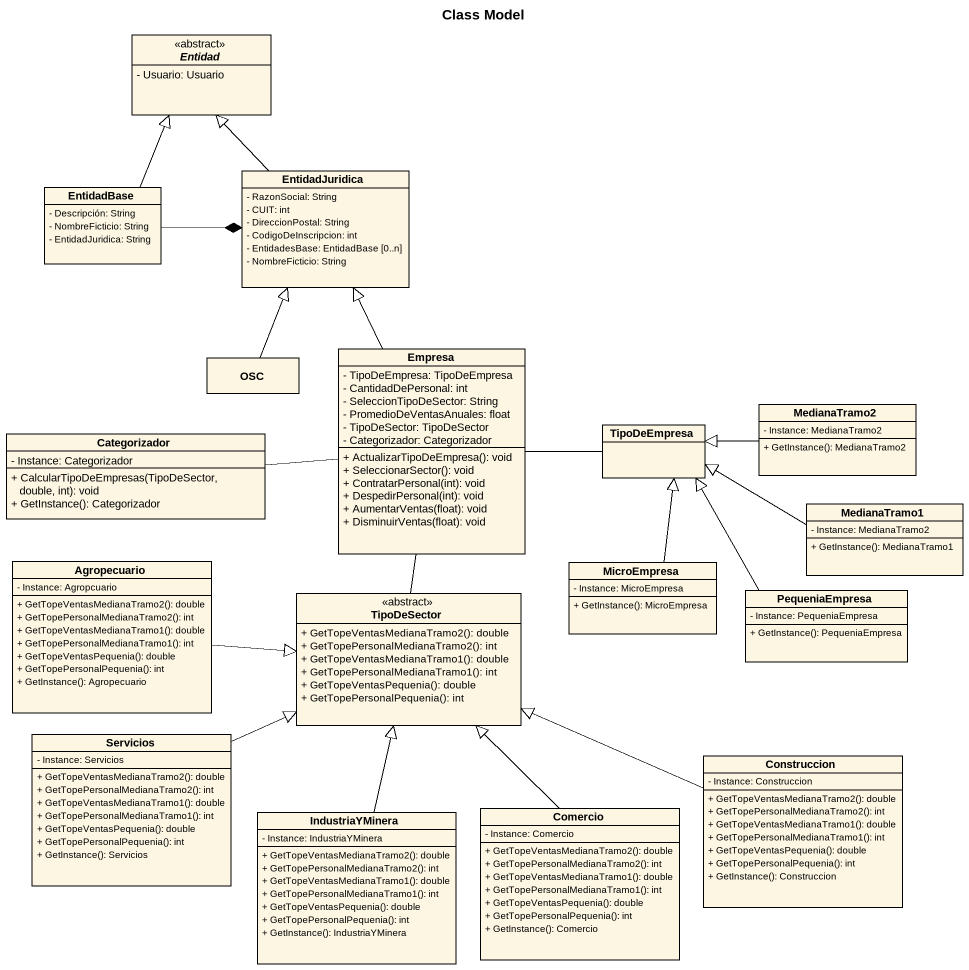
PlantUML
@startuml
title Class Model
hide circle
hide empty members
skinparam classAttributeIconSize 0
abstract class Entidad <<abstract>> {
  - Usuario: Usuario
}
class EntidadJuridica {
  - RazonSocial: String
  - CUIT: int
  - DireccionPostal: String
  - CodigoDeInscripcion: int
  - EntidadesBase: EntidadBase [0..n]
  - NombreFicticio: String
}
class EntidadBase {
  - Descripción: String
  - NombreFicticio: String
  - EntidadJuridica: String
}
class OSC
class Empresa {
  - TipoDeEmpresa: TipoDeEmpresa
  - CantidadDePersonal: int
  - SeleccionTipoDeSector: String
  - PromedioDeVentasAnuales: float
  - TipoDeSector: TipoDeSector
  - Categorizador: Categorizador
  + ActualizarTipoDeEmpresa(): void
  + SeleccionarSector(): void
  + ContratarPersonal(int): void
  + DespedirPersonal(int): void
  + AumentarVentas(float): void
  + DisminuirVentas(float): void
}
class MedianaTramo2 {
  - Instance: MedianaTramo2
  + GetInstance(): MedianaTramo2
}
class Categorizador {
  - Instance: Categorizador
  + CalcularTipoDeEmpresas(TipoDeSector, double, int): void
  + GetInstance(): Categorizador
}
class TipoDeEmpresa
class MedianaTramo1 {
  - Instance: MedianaTramo2
  + GetInstance(): MedianaTramo1
}
class Agropecuario {
  - Instance: Agropcuario
  + GetTopeVentasMedianaTramo2(): double
  + GetTopePersonalMedianaTramo2(): int
  + GetTopeVentasMedianaTramo1(): double
  + GetTopePersonalMedianaTramo1(): int
  + GetTopeVentasPequenia(): double
  + GetTopePersonalPequenia(): int
  + GetInstance(): Agropecuario
}
class TipoDeSector <<abstract>> {
  + GetTopeVentasMedianaTramo2(): double
  + GetTopePersonalMedianaTramo2(): int
  + GetTopeVentasMedianaTramo1(): double
  + GetTopePersonalMedianaTramo1(): int
  + GetTopeVentasPequenia(): double
  + GetTopePersonalPequenia(): int
}
class MicroEmpresa {
  - Instance: MicroEmpresa
  + GetInstance(): MicroEmpresa
}
class PequeniaEmpresa {
  - Instance: PequeniaEmpresa
  + GetInstance(): PequeniaEmpresa
}
class Servicios {
  - Instance: Servicios
  + GetTopeVentasMedianaTramo2(): double
  + GetTopePersonalMedianaTramo2(): int
  + GetTopeVentasMedianaTramo1(): double
  + GetTopePersonalMedianaTramo1(): int
  + GetTopeVentasPequenia(): double
  + GetTopePersonalPequenia(): int
  + GetInstance(): Servicios
}
class Construccion {
  - Instance: Construccion
  + GetTopeVentasMedianaTramo2(): double
  + GetTopePersonalMedianaTramo2(): int
  + GetTopeVentasMedianaTramo1(): double
  + GetTopePersonalMedianaTramo1(): int
  + GetTopeVentasPequenia(): double
  + GetTopePersonalPequenia(): int
  + GetInstance(): Construccion
}
class IndustriaYMinera {
  - Instance: IndustriaYMinera
  + GetTopeVentasMedianaTramo2(): double
  + GetTopePersonalMedianaTramo2(): int
  + GetTopeVentasMedianaTramo1(): double
  + GetTopePersonalMedianaTramo1(): int
  + GetTopeVentasPequenia(): double
  + GetTopePersonalPequenia(): int
  + GetInstance(): IndustriaYMinera
}
class Comercio {
  - Instance: Comercio
  + GetTopeVentasMedianaTramo2(): double
  + GetTopePersonalMedianaTramo2(): int
  + GetTopeVentasMedianaTramo1(): double
  + GetTopePersonalMedianaTramo1(): int
  + GetTopeVentasPequenia(): double
  + GetTopePersonalPequenia(): int
  + GetInstance(): Comercio
}
EntidadJuridica -up-|> Entidad
EntidadBase -up-|> Entidad
EntidadBase -right-* EntidadJuridica
OSC -up-|> EntidadJuridica
Empresa -up-|> EntidadJuridica
Empresa -left- Categorizador
Empresa -right- TipoDeEmpresa
MedianaTramo2 -left-|> TipoDeEmpresa
MedianaTramo1 -left-|> TipoDeEmpresa
Agropecuario -right-|> TipoDeSector
TipoDeSector -up- Empresa
MicroEmpresa -up-|> TipoDeEmpresa
PequeniaEmpresa -up-|> TipoDeEmpresa
Servicios -right-|> TipoDeSector
Construccion -left-|> TipoDeSector
IndustriaYMinera -up-|> TipoDeSector
Comercio -up-|> TipoDeSector
@enduml
